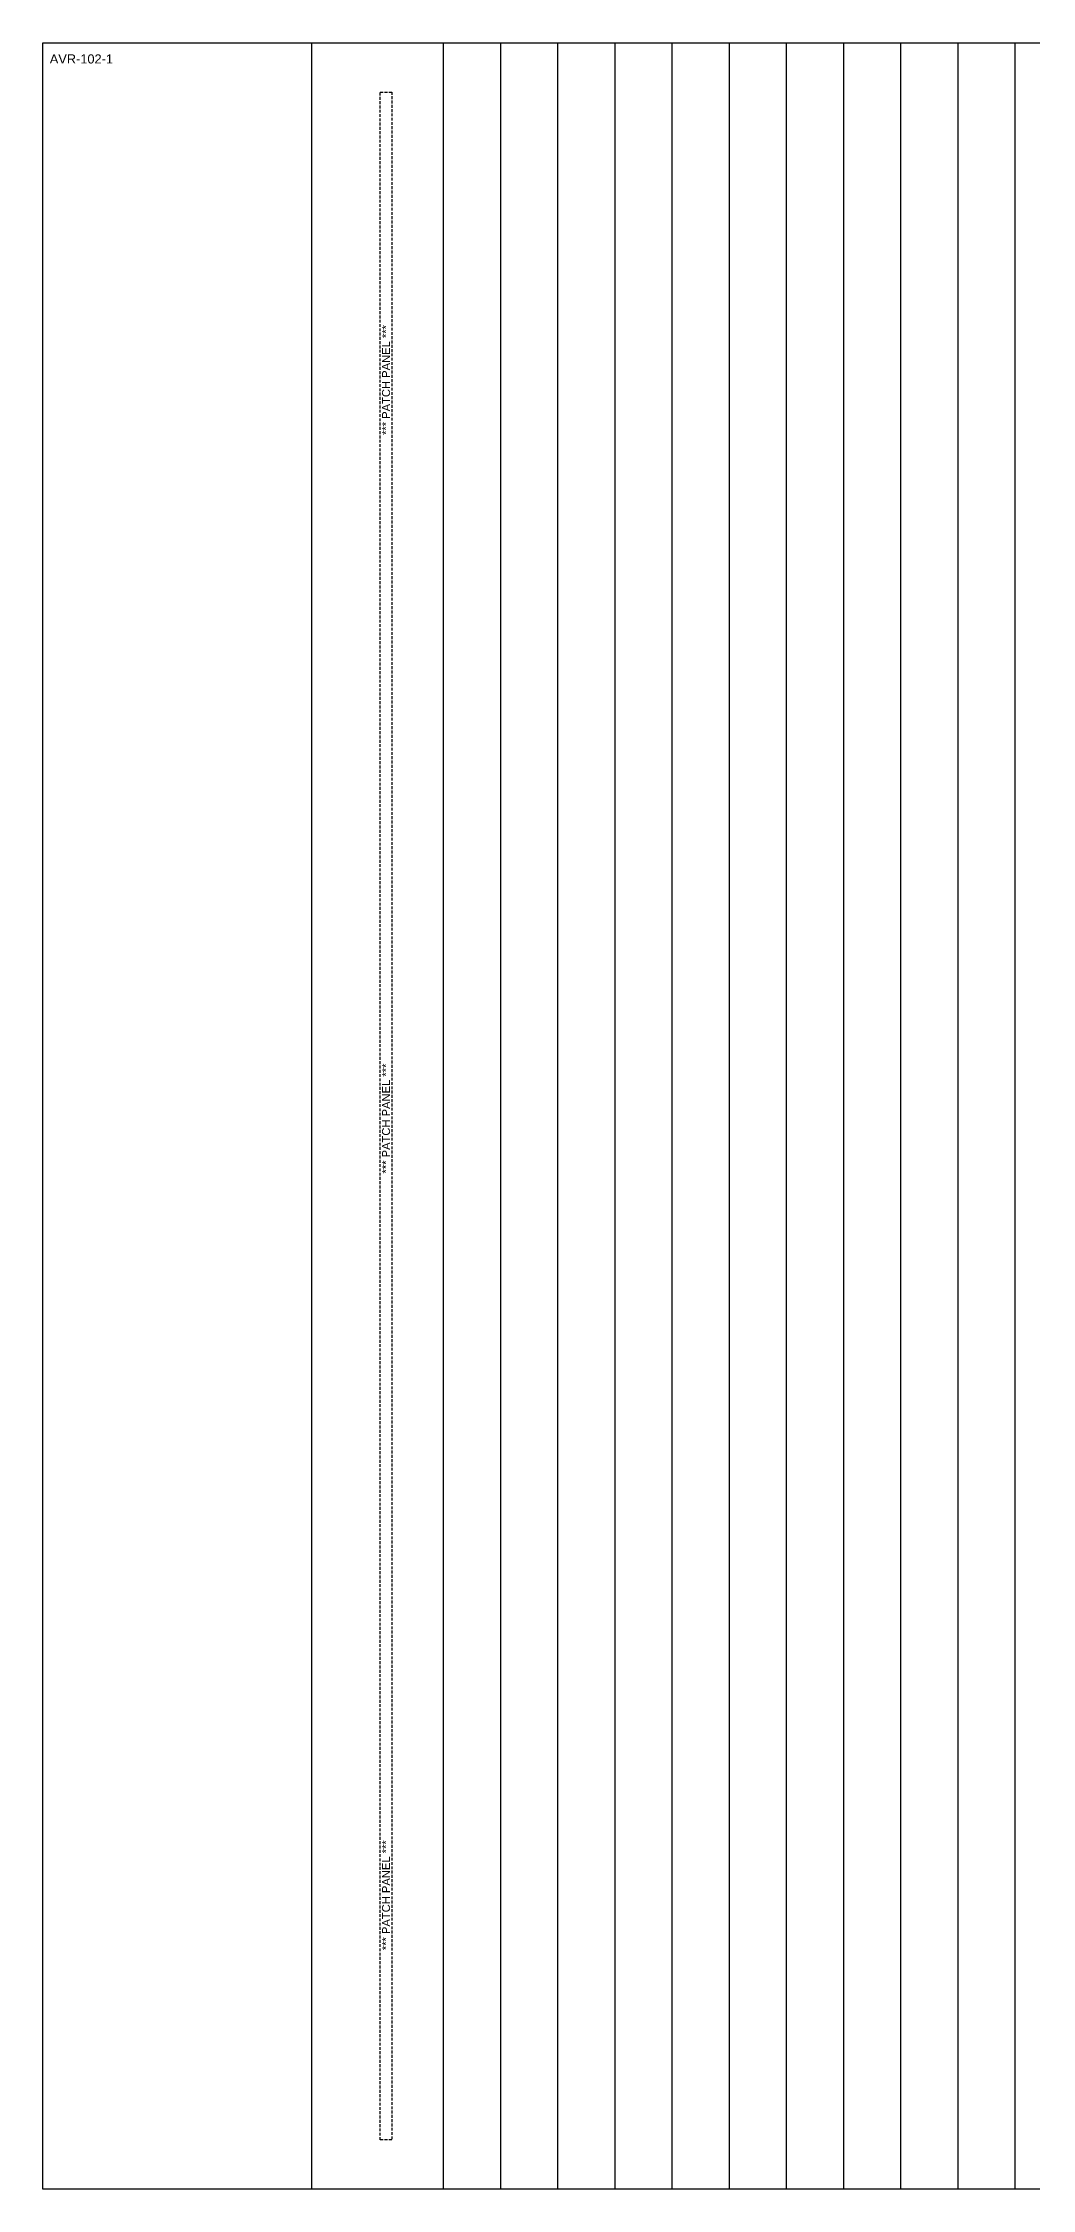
# Model space of a CAD drawing. Header units: millimetres. Extents: x -71336 to -33468, y -26189 to 22712.
# Drawn here: x -43854 to -43421, y -13124 to -12185 of the extents above; entities that cross this region are included whole.
import ezdxf

# ---------------------------------------------------------------- set-up
doc = ezdxf.new("R2010")
doc.units = ezdxf.units.MM
doc.linetypes.add('DASHED2', pattern=[0.375, 0.25, -0.125])
doc.layers.add('SC - Text', color=7, linetype='Continuous')
doc.layers.add('SC - Xlines', color=252, linetype='Continuous', plot=False)
doc.styles.add('ARIAL', font='arial.ttf')

msp = doc.modelspace()

# ---------------------------------------------------------------- linework, layer by layer
at = {"linetype": 'DASHED2', "ltscale": 5}
msp.add_lwpolyline([(-43706.189, -13102.434), (-43706.189, -12206.536), (-43701.189, -12206.536), (-43701.189, -13102.434)], close=True, dxfattribs=at)
at = {"layer": 'SC - Xlines', "ltscale": 5, "transparency": 33554687}
msp.add_lwpolyline([(-43853.689, -12185.058), (-42653.689, -12185.065), (-42653.689, -13123.965), (-43853.689, -13123.958)], close=True, dxfattribs=at)
at = {"layer": 'SC - Xlines', "ltscale": 5}
for points in [[(-43736.189, -12185.061), (-43736.189, -13123.959)], [(-43653.689, -12185.061), (-43653.689, -13123.959)], [(-43603.689, -12185.061), (-43603.689, -13123.959)], [(-43553.689, -12185.061), (-43553.689, -13123.959)], [(-43503.689, -12185.061), (-43503.689, -13123.959)], [(-43453.689, -12185.061), (-43453.689, -13123.959)]]:
    msp.add_lwpolyline(points, dxfattribs=at)
at = {"layer": 'SC - Xlines', "color": 250, "ltscale": 5}
for points in [[(-43678.689, -12185.061), (-43678.689, -13123.959)], [(-43628.689, -12185.061), (-43628.689, -13123.959)], [(-43578.689, -12185.061), (-43578.689, -13123.959)], [(-43528.689, -12185.061), (-43528.689, -13123.959)], [(-43478.689, -12185.061), (-43478.689, -13123.959)], [(-43428.689, -12185.061), (-43428.689, -13123.959)]]:
    msp.add_lwpolyline(points, dxfattribs=at)

# ---------------------------------------------------------------- texts
at = {"layer": 'SC - Text', "insert": (-43850.7, -12190.058), "char_height": 4, "width": 97.49642, "attachment_point": 1, "style": 'ARIAL'}
msp.add_mtext('AVR-102-1', dxfattribs=at)
at = {"layer": 'SC - Text', "char_height": 3.5, "width": 136.51602, "attachment_point": 1, "rotation": 90, "style": 'ARIAL'}
for insert in [(-43705.42, -12356.573), (-43705.42, -12679.679), (-43705.42, -13019.47)]:
    msp.add_mtext('*** PATCH PANEL ***', dxfattribs=dict(at, insert=insert))

doc.saveas('drawing.dxf')
